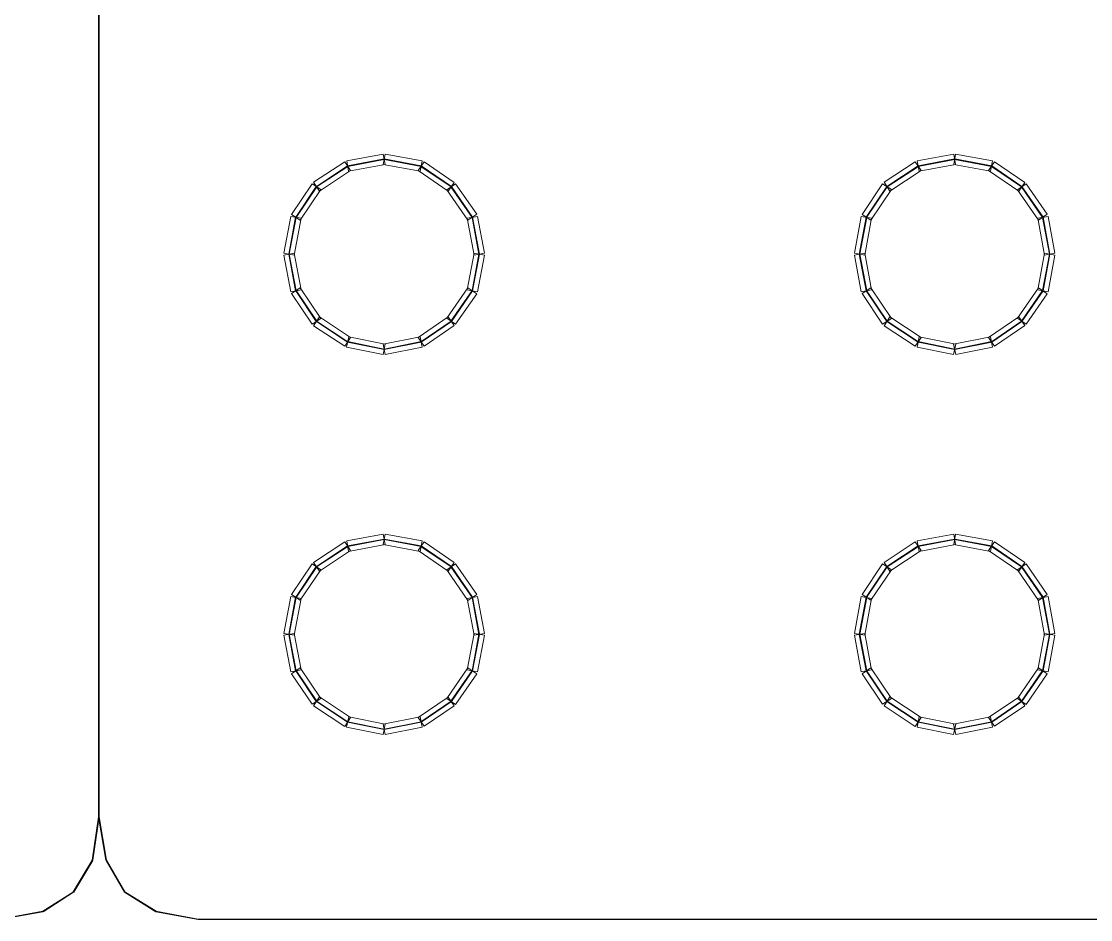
# Model space of a CAD drawing. Header units: millimetres. Extents: x -200 to 200, y -162 to 219.
# Drawn here: x -146.7 to -93.2, y -161.9 to -116.9 of the extents above; entities that cross this region are included whole.
import ezdxf

# ---------------------------------------------------------------- set-up
doc = ezdxf.new("R2010")
doc.units = ezdxf.units.MM
doc.header["$MEASUREMENT"] = 0

msp = doc.modelspace()

# ---------------------------------------------------------------- linework, layer by layer
at = {"color": 1, "lineweight": 5}
for points in [[(-142.8609, -71.7942), (-142.8609, -71.7942), (-142.8345, -71.7942), (-142.8345, -71.7942), (-142.8345, -71.7942), (-142.8345, -71.7942), (-142.8345, -156.7622), (-142.8345, -156.7622), (-142.8345, -156.7622), (-142.8345, -156.7622), (-142.8609, -156.7622), (-142.8609, -156.7622), (-142.8609, -156.7622), (-142.8609, -156.7622), (-142.8609, -71.7942), (-142.8609, -71.7942)], [(-142.8608, -156.7603), (-142.8608, -156.7603), (-142.8346, -156.7641), (-142.8346, -156.7641), (-142.8346, -156.7641), (-142.8346, -156.7641), (-143.152, -158.9333), (-143.152, -158.9333), (-143.152, -158.9333), (-143.152, -158.9333), (-143.1782, -158.9295), (-143.1782, -158.9295), (-143.1782, -158.9295), (-143.1782, -158.9295), (-142.8608, -156.7603), (-142.8608, -156.7603)], [(-142.4643, -158.9292), (-142.4643, -158.9292), (-142.4904, -158.9336), (-142.4904, -158.9336), (-142.4904, -158.9336), (-142.4904, -158.9336), (-142.8607, -156.7644), (-142.8607, -156.7644), (-142.8607, -156.7644), (-142.8607, -156.7644), (-142.8347, -156.76), (-142.8347, -156.76), (-142.8347, -156.76), (-142.8347, -156.76), (-142.4643, -158.9292), (-142.4643, -158.9292)], [(-143.1765, -158.9246), (-143.1765, -158.9246), (-143.1538, -158.9382), (-143.1538, -158.9382), (-143.1538, -158.9382), (-143.1538, -158.9382), (-144.1061, -160.5254), (-144.1061, -160.5254), (-144.1061, -160.5254), (-144.1061, -160.5254), (-144.1288, -160.5118), (-144.1288, -160.5118), (-144.1288, -160.5118), (-144.1288, -160.5118), (-143.1765, -158.9246), (-143.1765, -158.9246)], [(-141.5401, -160.5119), (-141.5401, -160.5119), (-141.5629, -160.5253), (-141.5629, -160.5253), (-141.5629, -160.5253), (-141.5629, -160.5253), (-142.4888, -158.9381), (-142.4888, -158.9381), (-142.4888, -158.9381), (-142.4888, -158.9381), (-142.4659, -158.9247), (-142.4659, -158.9247), (-142.4659, -158.9247), (-142.4659, -158.9247), (-141.5401, -160.5119), (-141.5401, -160.5119)], [(-144.1246, -160.5074), (-144.1246, -160.5074), (-144.1103, -160.5297), (-144.1103, -160.5297), (-144.1103, -160.5297), (-144.1103, -160.5297), (-145.6446, -161.5085), (-145.6446, -161.5085), (-145.6446, -161.5085), (-145.6446, -161.5085), (-145.6589, -161.4862), (-145.6589, -161.4862), (-145.6589, -161.4862), (-145.6589, -161.4862), (-144.1246, -160.5074), (-144.1246, -160.5074)], [(-139.9837, -161.4862), (-139.9837, -161.4862), (-139.9978, -161.5086), (-139.9978, -161.5086), (-139.9978, -161.5086), (-139.9978, -161.5086), (-141.5585, -160.5298), (-141.5585, -160.5298), (-141.5585, -160.5298), (-141.5585, -160.5298), (-141.5445, -160.5074), (-141.5445, -160.5074), (-141.5445, -160.5074), (-141.5445, -160.5074), (-139.9837, -161.4862), (-139.9837, -161.4862)], [(-145.6541, -161.4843), (-145.6541, -161.4843), (-145.6494, -161.5104), (-145.6494, -161.5104), (-145.6494, -161.5104), (-145.6494, -161.5104), (-147.8185, -161.9072), (-147.8185, -161.9072), (-147.8185, -161.9072), (-147.8185, -161.9072), (-147.8233, -161.8811), (-147.8233, -161.8811), (-147.8233, -161.8811), (-147.8233, -161.8811), (-145.6541, -161.4843), (-145.6541, -161.4843)], [(-137.872, -161.8812), (-137.872, -161.8812), (-137.8769, -161.9072), (-137.8769, -161.9072), (-137.8769, -161.9072), (-137.8769, -161.9072), (-139.9932, -161.5104), (-139.9932, -161.5104), (-139.9932, -161.5104), (-139.9932, -161.5104), (-139.9883, -161.4844), (-139.9883, -161.4844), (-139.9883, -161.4844), (-139.9883, -161.4844), (-137.872, -161.8812), (-137.872, -161.8812)], [(-100.1786, -161.8809), (-100.1786, -161.8809), (-100.1786, -161.9074), (-100.1786, -161.9074), (-100.1786, -161.9074), (-100.1786, -161.9074), (-137.8745, -161.9074), (-137.8745, -161.9074), (-137.8745, -161.9074), (-137.8745, -161.9074), (-137.8745, -161.8809), (-137.8745, -161.8809), (-137.8745, -161.8809), (-137.8745, -161.8809), (-100.1786, -161.8809), (-100.1786, -161.8809)], [(-90.6818, -161.8809), (-90.6818, -161.8809), (-90.6818, -161.9074), (-90.6818, -161.9074), (-90.6818, -161.9074), (-90.6818, -161.9074), (-100.1786, -161.9074), (-100.1786, -161.9074), (-100.1786, -161.9074), (-100.1786, -161.9074), (-100.1786, -161.8809), (-100.1786, -161.8809), (-100.1786, -161.8809), (-100.1786, -161.8809), (-90.6818, -161.8809), (-90.6818, -161.8809)]]:
    msp.add_open_spline(points, degree=3, knots=[0, 0, 0, 0, 0.25, 0.25, 0.25, 0.25, 0.5, 0.5, 0.5, 0.5, 0.75, 0.75, 0.75, 0.75, 1, 1, 1, 1], dxfattribs=at)
at = {"color": 4, "lineweight": 5}
for points in [[(-128.6119, -123.5415), (-128.6119, -123.5415), (-128.5139, -124.0614), (-128.5139, -124.0614), (-128.5139, -124.0614), (-128.5139, -124.0614), (-130.3392, -124.4053), (-130.3392, -124.4053), (-130.3392, -124.4053), (-130.3392, -124.4053), (-130.4372, -123.8853), (-130.4372, -123.8853), (-130.4372, -123.8853), (-130.4372, -123.8853), (-128.6119, -123.5415), (-128.6119, -123.5415)], [(-126.6629, -123.8852), (-126.6629, -123.8852), (-126.7595, -124.4054), (-126.7595, -124.4054), (-126.7595, -124.4054), (-126.7595, -124.4054), (-128.6112, -124.0615), (-128.6112, -124.0615), (-128.6112, -124.0615), (-128.6112, -124.0615), (-128.5146, -123.5413), (-128.5146, -123.5413), (-128.5146, -123.5413), (-128.5146, -123.5413), (-126.6629, -123.8852), (-126.6629, -123.8852)], [(-100.0424, -123.5415), (-100.0424, -123.5415), (-99.9444, -124.0614), (-99.9444, -124.0614), (-99.9444, -124.0614), (-99.9444, -124.0614), (-101.7697, -124.4053), (-101.7697, -124.4053), (-101.7697, -124.4053), (-101.7697, -124.4053), (-101.8676, -123.8853), (-101.8676, -123.8853), (-101.8676, -123.8853), (-101.8676, -123.8853), (-100.0424, -123.5415), (-100.0424, -123.5415)], [(-98.0934, -123.8852), (-98.0934, -123.8852), (-98.19, -124.4054), (-98.19, -124.4054), (-98.19, -124.4054), (-98.19, -124.4054), (-100.0417, -124.0615), (-100.0417, -124.0615), (-100.0417, -124.0615), (-100.0417, -124.0615), (-99.9451, -123.5413), (-99.9451, -123.5413), (-99.9451, -123.5413), (-99.9451, -123.5413), (-98.0934, -123.8852), (-98.0934, -123.8852)], [(-130.5341, -123.9246), (-130.5341, -123.9246), (-130.2423, -124.366), (-130.2423, -124.366), (-130.2423, -124.366), (-130.2423, -124.366), (-131.8031, -125.3977), (-131.8031, -125.3977), (-131.8031, -125.3977), (-131.8031, -125.3977), (-132.0948, -124.9563), (-132.0948, -124.9563), (-132.0948, -124.9563), (-132.0948, -124.9563), (-130.5341, -123.9246), (-130.5341, -123.9246)], [(-130.3955, -124.1343), (-130.3955, -124.1343), (-130.3809, -124.1563), (-130.3809, -124.1563), (-130.3809, -124.1563), (-130.3809, -124.1563), (-131.9417, -125.188), (-131.9417, -125.188), (-131.9417, -125.188), (-131.9417, -125.188), (-131.9562, -125.166), (-131.9562, -125.166), (-131.9562, -125.166), (-131.9562, -125.166), (-130.3955, -124.1343), (-130.3955, -124.1343)], [(-128.5654, -123.7884), (-128.5654, -123.7884), (-128.5605, -123.8144), (-128.5605, -123.8144), (-128.5605, -123.8144), (-128.5605, -123.8144), (-130.3858, -124.1583), (-130.3858, -124.1583), (-130.3858, -124.1583), (-130.3858, -124.1583), (-130.3906, -124.1323), (-130.3906, -124.1323), (-130.3906, -124.1323), (-130.3906, -124.1323), (-128.5654, -123.7884), (-128.5654, -123.7884)], [(-126.7088, -124.1323), (-126.7088, -124.1323), (-126.7136, -124.1583), (-126.7136, -124.1583), (-126.7136, -124.1583), (-126.7136, -124.1583), (-128.5653, -123.8144), (-128.5653, -123.8144), (-128.5653, -123.8144), (-128.5653, -123.8144), (-128.5605, -123.7884), (-128.5605, -123.7884), (-128.5605, -123.7884), (-128.5605, -123.7884), (-126.7088, -124.1323), (-126.7088, -124.1323)], [(-125.054, -124.9587), (-125.054, -124.9587), (-125.3527, -125.3953), (-125.3527, -125.3953), (-125.3527, -125.3953), (-125.3527, -125.3953), (-126.8606, -124.3636), (-126.8606, -124.3636), (-126.8606, -124.3636), (-126.8606, -124.3636), (-126.5618, -123.927), (-126.5618, -123.927), (-126.5618, -123.927), (-126.5618, -123.927), (-125.054, -124.9587), (-125.054, -124.9587)], [(-125.1959, -125.1661), (-125.1959, -125.1661), (-125.2108, -125.1879), (-125.2108, -125.1879), (-125.2108, -125.1879), (-125.2108, -125.1879), (-126.7187, -124.1562), (-126.7187, -124.1562), (-126.7187, -124.1562), (-126.7187, -124.1562), (-126.7037, -124.1344), (-126.7037, -124.1344), (-126.7037, -124.1344), (-126.7037, -124.1344), (-125.1959, -125.1661), (-125.1959, -125.1661)], [(-101.9645, -123.9246), (-101.9645, -123.9246), (-101.6728, -124.366), (-101.6728, -124.366), (-101.6728, -124.366), (-101.6728, -124.366), (-103.2335, -125.3977), (-103.2335, -125.3977), (-103.2335, -125.3977), (-103.2335, -125.3977), (-103.5253, -124.9563), (-103.5253, -124.9563), (-103.5253, -124.9563), (-103.5253, -124.9563), (-101.9645, -123.9246), (-101.9645, -123.9246)], [(-101.826, -124.1343), (-101.826, -124.1343), (-101.8114, -124.1563), (-101.8114, -124.1563), (-101.8114, -124.1563), (-101.8114, -124.1563), (-103.3721, -125.188), (-103.3721, -125.188), (-103.3721, -125.188), (-103.3721, -125.188), (-103.3867, -125.166), (-103.3867, -125.166), (-103.3867, -125.166), (-103.3867, -125.166), (-101.826, -124.1343), (-101.826, -124.1343)], [(-99.9958, -123.7884), (-99.9958, -123.7884), (-99.9909, -123.8144), (-99.9909, -123.8144), (-99.9909, -123.8144), (-99.9909, -123.8144), (-101.8162, -124.1583), (-101.8162, -124.1583), (-101.8162, -124.1583), (-101.8162, -124.1583), (-101.8211, -124.1323), (-101.8211, -124.1323), (-101.8211, -124.1323), (-101.8211, -124.1323), (-99.9958, -123.7884), (-99.9958, -123.7884)], [(-98.1392, -124.1323), (-98.1392, -124.1323), (-98.1441, -124.1583), (-98.1441, -124.1583), (-98.1441, -124.1583), (-98.1441, -124.1583), (-99.9958, -123.8144), (-99.9958, -123.8144), (-99.9958, -123.8144), (-99.9958, -123.8144), (-99.991, -123.7884), (-99.991, -123.7884), (-99.991, -123.7884), (-99.991, -123.7884), (-98.1392, -124.1323), (-98.1392, -124.1323)], [(-96.4844, -124.9587), (-96.4844, -124.9587), (-96.7832, -125.3953), (-96.7832, -125.3953), (-96.7832, -125.3953), (-96.7832, -125.3953), (-98.291, -124.3636), (-98.291, -124.3636), (-98.291, -124.3636), (-98.291, -124.3636), (-97.9923, -123.927), (-97.9923, -123.927), (-97.9923, -123.927), (-97.9923, -123.927), (-96.4844, -124.9587), (-96.4844, -124.9587)], [(-96.6264, -125.1661), (-96.6264, -125.1661), (-96.6413, -125.1879), (-96.6413, -125.1879), (-96.6413, -125.1879), (-96.6413, -125.1879), (-98.1491, -124.1562), (-98.1491, -124.1562), (-98.1491, -124.1562), (-98.1491, -124.1562), (-98.1342, -124.1344), (-98.1342, -124.1344), (-98.1342, -124.1344), (-98.1342, -124.1344), (-96.6264, -125.1661), (-96.6264, -125.1661)], [(-132.1685, -125.0294), (-132.1685, -125.0294), (-131.7294, -125.3246), (-131.7294, -125.3246), (-131.7294, -125.3246), (-131.7294, -125.3246), (-132.7611, -126.8589), (-132.7611, -126.8589), (-132.7611, -126.8589), (-132.7611, -126.8589), (-133.2001, -126.5637), (-133.2001, -126.5637), (-133.2001, -126.5637), (-133.2001, -126.5637), (-132.1685, -125.0294), (-132.1685, -125.0294)], [(-131.9599, -125.1696), (-131.9599, -125.1696), (-131.938, -125.1844), (-131.938, -125.1844), (-131.938, -125.1844), (-131.938, -125.1844), (-132.9696, -126.7187), (-132.9696, -126.7187), (-132.9696, -126.7187), (-132.9696, -126.7187), (-132.9916, -126.7039), (-132.9916, -126.7039), (-132.9916, -126.7039), (-132.9916, -126.7039), (-131.9599, -125.1696), (-131.9599, -125.1696)], [(-123.9275, -126.5611), (-123.9275, -126.5611), (-124.363, -126.8615), (-124.363, -126.8615), (-124.363, -126.8615), (-124.363, -126.8615), (-125.4211, -125.3272), (-125.4211, -125.3272), (-125.4211, -125.3272), (-125.4211, -125.3272), (-124.9856, -125.0268), (-124.9856, -125.0268), (-124.9856, -125.0268), (-124.9856, -125.0268), (-123.9275, -126.5611), (-123.9275, -126.5611)], [(-124.1343, -126.7038), (-124.1343, -126.7038), (-124.1561, -126.7188), (-124.1561, -126.7188), (-124.1561, -126.7188), (-124.1561, -126.7188), (-125.2142, -125.1845), (-125.2142, -125.1845), (-125.2142, -125.1845), (-125.2142, -125.1845), (-125.1925, -125.1695), (-125.1925, -125.1695), (-125.1925, -125.1695), (-125.1925, -125.1695), (-124.1343, -126.7038), (-124.1343, -126.7038)], [(-103.5989, -125.0294), (-103.5989, -125.0294), (-103.1599, -125.3246), (-103.1599, -125.3246), (-103.1599, -125.3246), (-103.1599, -125.3246), (-104.1916, -126.8589), (-104.1916, -126.8589), (-104.1916, -126.8589), (-104.1916, -126.8589), (-104.6306, -126.5637), (-104.6306, -126.5637), (-104.6306, -126.5637), (-104.6306, -126.5637), (-103.5989, -125.0294), (-103.5989, -125.0294)], [(-103.3904, -125.1696), (-103.3904, -125.1696), (-103.3684, -125.1844), (-103.3684, -125.1844), (-103.3684, -125.1844), (-103.3684, -125.1844), (-104.4001, -126.7187), (-104.4001, -126.7187), (-104.4001, -126.7187), (-104.4001, -126.7187), (-104.4221, -126.7039), (-104.4221, -126.7039), (-104.4221, -126.7039), (-104.4221, -126.7039), (-103.3904, -125.1696), (-103.3904, -125.1696)], [(-95.3579, -126.5611), (-95.3579, -126.5611), (-95.7935, -126.8615), (-95.7935, -126.8615), (-95.7935, -126.8615), (-95.7935, -126.8615), (-96.8516, -125.3272), (-96.8516, -125.3272), (-96.8516, -125.3272), (-96.8516, -125.3272), (-96.4161, -125.0268), (-96.4161, -125.0268), (-96.4161, -125.0268), (-96.4161, -125.0268), (-95.3579, -126.5611), (-95.3579, -126.5611)], [(-95.5648, -126.7038), (-95.5648, -126.7038), (-95.5866, -126.7188), (-95.5866, -126.7188), (-95.5866, -126.7188), (-95.5866, -126.7188), (-96.6447, -125.1845), (-96.6447, -125.1845), (-96.6447, -125.1845), (-96.6447, -125.1845), (-96.6229, -125.1695), (-96.6229, -125.1695), (-96.6229, -125.1695), (-96.6229, -125.1695), (-95.5648, -126.7038), (-95.5648, -126.7038)], [(-133.2407, -126.663), (-133.2407, -126.663), (-132.7205, -126.7596), (-132.7205, -126.7596), (-132.7205, -126.7596), (-132.7205, -126.7596), (-133.0644, -128.6113), (-133.0644, -128.6113), (-133.0644, -128.6113), (-133.0644, -128.6113), (-133.5846, -128.5147), (-133.5846, -128.5147), (-133.5846, -128.5147), (-133.5846, -128.5147), (-133.2407, -126.663), (-133.2407, -126.663)], [(-132.9936, -126.7089), (-132.9936, -126.7089), (-132.9676, -126.7137), (-132.9676, -126.7137), (-132.9676, -126.7137), (-132.9676, -126.7137), (-133.3115, -128.5654), (-133.3115, -128.5654), (-133.3115, -128.5654), (-133.3115, -128.5654), (-133.3375, -128.5606), (-133.3375, -128.5606), (-133.3375, -128.5606), (-133.3375, -128.5606), (-132.9936, -126.7089), (-132.9936, -126.7089)], [(-123.5413, -128.5147), (-123.5413, -128.5147), (-124.0614, -128.6113), (-124.0614, -128.6113), (-124.0614, -128.6113), (-124.0614, -128.6113), (-124.4053, -126.7596), (-124.4053, -126.7596), (-124.4053, -126.7596), (-124.4053, -126.7596), (-123.8851, -126.663), (-123.8851, -126.663), (-123.8851, -126.663), (-123.8851, -126.663), (-123.5413, -128.5147), (-123.5413, -128.5147)], [(-123.7883, -128.5606), (-123.7883, -128.5606), (-123.8143, -128.5654), (-123.8143, -128.5654), (-123.8143, -128.5654), (-123.8143, -128.5654), (-124.1582, -126.7137), (-124.1582, -126.7137), (-124.1582, -126.7137), (-124.1582, -126.7137), (-124.1322, -126.7089), (-124.1322, -126.7089), (-124.1322, -126.7089), (-124.1322, -126.7089), (-123.7883, -128.5606), (-123.7883, -128.5606)], [(-104.6712, -126.663), (-104.6712, -126.663), (-104.151, -126.7596), (-104.151, -126.7596), (-104.151, -126.7596), (-104.151, -126.7596), (-104.4949, -128.6113), (-104.4949, -128.6113), (-104.4949, -128.6113), (-104.4949, -128.6113), (-105.0151, -128.5147), (-105.0151, -128.5147), (-105.0151, -128.5147), (-105.0151, -128.5147), (-104.6712, -126.663), (-104.6712, -126.663)], [(-104.4241, -126.7089), (-104.4241, -126.7089), (-104.3981, -126.7137), (-104.3981, -126.7137), (-104.3981, -126.7137), (-104.3981, -126.7137), (-104.742, -128.5654), (-104.742, -128.5654), (-104.742, -128.5654), (-104.742, -128.5654), (-104.768, -128.5606), (-104.768, -128.5606), (-104.768, -128.5606), (-104.768, -128.5606), (-104.4241, -126.7089), (-104.4241, -126.7089)], [(-94.9717, -128.5147), (-94.9717, -128.5147), (-95.4919, -128.6113), (-95.4919, -128.6113), (-95.4919, -128.6113), (-95.4919, -128.6113), (-95.8358, -126.7596), (-95.8358, -126.7596), (-95.8358, -126.7596), (-95.8358, -126.7596), (-95.3156, -126.663), (-95.3156, -126.663), (-95.3156, -126.663), (-95.3156, -126.663), (-94.9717, -128.5147), (-94.9717, -128.5147)], [(-95.2188, -128.5606), (-95.2188, -128.5606), (-95.2448, -128.5654), (-95.2448, -128.5654), (-95.2448, -128.5654), (-95.2448, -128.5654), (-95.5887, -126.7137), (-95.5887, -126.7137), (-95.5887, -126.7137), (-95.5887, -126.7137), (-95.5627, -126.7089), (-95.5627, -126.7089), (-95.5627, -126.7089), (-95.5627, -126.7089), (-95.2188, -128.5606), (-95.2188, -128.5606)], [(-133.5845, -128.612), (-133.5845, -128.612), (-133.0646, -128.514), (-133.0646, -128.514), (-133.0646, -128.514), (-133.0646, -128.514), (-132.7207, -130.3393), (-132.7207, -130.3393), (-132.7207, -130.3393), (-132.7207, -130.3393), (-133.2406, -130.4373), (-133.2406, -130.4373), (-133.2406, -130.4373), (-133.2406, -130.4373), (-133.5845, -128.612), (-133.5845, -128.612)], [(-133.3375, -128.5655), (-133.3375, -128.5655), (-133.3115, -128.5606), (-133.3115, -128.5606), (-133.3115, -128.5606), (-133.3115, -128.5606), (-132.9676, -130.3858), (-132.9676, -130.3858), (-132.9676, -130.3858), (-132.9676, -130.3858), (-132.9936, -130.3907), (-132.9936, -130.3907), (-132.9936, -130.3907), (-132.9936, -130.3907), (-133.3375, -128.5655), (-133.3375, -128.5655)], [(-123.8853, -130.4373), (-123.8853, -130.4373), (-124.4052, -130.3393), (-124.4052, -130.3393), (-124.4052, -130.3393), (-124.4052, -130.3393), (-124.0613, -128.514), (-124.0613, -128.514), (-124.0613, -128.514), (-124.0613, -128.514), (-123.5414, -128.612), (-123.5414, -128.612), (-123.5414, -128.612), (-123.5414, -128.612), (-123.8853, -130.4373), (-123.8853, -130.4373)], [(-124.1322, -130.3907), (-124.1322, -130.3907), (-124.1582, -130.3858), (-124.1582, -130.3858), (-124.1582, -130.3858), (-124.1582, -130.3858), (-123.8143, -128.5606), (-123.8143, -128.5606), (-123.8143, -128.5606), (-123.8143, -128.5606), (-123.7883, -128.5655), (-123.7883, -128.5655), (-123.7883, -128.5655), (-123.7883, -128.5655), (-124.1322, -130.3907), (-124.1322, -130.3907)], [(-105.0149, -128.612), (-105.0149, -128.612), (-104.495, -128.514), (-104.495, -128.514), (-104.495, -128.514), (-104.495, -128.514), (-104.1511, -130.3393), (-104.1511, -130.3393), (-104.1511, -130.3393), (-104.1511, -130.3393), (-104.671, -130.4373), (-104.671, -130.4373), (-104.671, -130.4373), (-104.671, -130.4373), (-105.0149, -128.612), (-105.0149, -128.612)], [(-104.768, -128.5655), (-104.768, -128.5655), (-104.742, -128.5606), (-104.742, -128.5606), (-104.742, -128.5606), (-104.742, -128.5606), (-104.3981, -130.3858), (-104.3981, -130.3858), (-104.3981, -130.3858), (-104.3981, -130.3858), (-104.4241, -130.3907), (-104.4241, -130.3907), (-104.4241, -130.3907), (-104.4241, -130.3907), (-104.768, -128.5655), (-104.768, -128.5655)], [(-95.3157, -130.4373), (-95.3157, -130.4373), (-95.8356, -130.3393), (-95.8356, -130.3393), (-95.8356, -130.3393), (-95.8356, -130.3393), (-95.4918, -128.514), (-95.4918, -128.514), (-95.4918, -128.514), (-95.4918, -128.514), (-94.9718, -128.612), (-94.9718, -128.612), (-94.9718, -128.612), (-94.9718, -128.612), (-95.3157, -130.4373), (-95.3157, -130.4373)], [(-95.5627, -130.3907), (-95.5627, -130.3907), (-95.5887, -130.3858), (-95.5887, -130.3858), (-95.5887, -130.3858), (-95.5887, -130.3858), (-95.2448, -128.5606), (-95.2448, -128.5606), (-95.2448, -128.5606), (-95.2448, -128.5606), (-95.2188, -128.5655), (-95.2188, -128.5655), (-95.2188, -128.5655), (-95.2188, -128.5655), (-95.5627, -130.3907), (-95.5627, -130.3907)], [(-133.2001, -130.5359), (-133.2001, -130.5359), (-132.7611, -130.2407), (-132.7611, -130.2407), (-132.7611, -130.2407), (-132.7611, -130.2407), (-131.7294, -131.775), (-131.7294, -131.775), (-131.7294, -131.775), (-131.7294, -131.775), (-132.1685, -132.0702), (-132.1685, -132.0702), (-132.1685, -132.0702), (-132.1685, -132.0702), (-133.2001, -130.5359), (-133.2001, -130.5359)], [(-132.9916, -130.3957), (-132.9916, -130.3957), (-132.9696, -130.3809), (-132.9696, -130.3809), (-132.9696, -130.3809), (-132.9696, -130.3809), (-131.938, -131.9152), (-131.938, -131.9152), (-131.938, -131.9152), (-131.938, -131.9152), (-131.9599, -131.93), (-131.9599, -131.93), (-131.9599, -131.93), (-131.9599, -131.93), (-132.9916, -130.3957), (-132.9916, -130.3957)], [(-124.9856, -132.0728), (-124.9856, -132.0728), (-125.4211, -131.7724), (-125.4211, -131.7724), (-125.4211, -131.7724), (-125.4211, -131.7724), (-124.363, -130.2381), (-124.363, -130.2381), (-124.363, -130.2381), (-124.363, -130.2381), (-123.9275, -130.5385), (-123.9275, -130.5385), (-123.9275, -130.5385), (-123.9275, -130.5385), (-124.9856, -132.0728), (-124.9856, -132.0728)], [(-125.1925, -131.9301), (-125.1925, -131.9301), (-125.2142, -131.9151), (-125.2142, -131.9151), (-125.2142, -131.9151), (-125.2142, -131.9151), (-124.1561, -130.3808), (-124.1561, -130.3808), (-124.1561, -130.3808), (-124.1561, -130.3808), (-124.1343, -130.3958), (-124.1343, -130.3958), (-124.1343, -130.3958), (-124.1343, -130.3958), (-125.1925, -131.9301), (-125.1925, -131.9301)], [(-104.6306, -130.5359), (-104.6306, -130.5359), (-104.1916, -130.2407), (-104.1916, -130.2407), (-104.1916, -130.2407), (-104.1916, -130.2407), (-103.1599, -131.775), (-103.1599, -131.775), (-103.1599, -131.775), (-103.1599, -131.775), (-103.5989, -132.0702), (-103.5989, -132.0702), (-103.5989, -132.0702), (-103.5989, -132.0702), (-104.6306, -130.5359), (-104.6306, -130.5359)], [(-104.4221, -130.3957), (-104.4221, -130.3957), (-104.4001, -130.3809), (-104.4001, -130.3809), (-104.4001, -130.3809), (-104.4001, -130.3809), (-103.3684, -131.9152), (-103.3684, -131.9152), (-103.3684, -131.9152), (-103.3684, -131.9152), (-103.3904, -131.93), (-103.3904, -131.93), (-103.3904, -131.93), (-103.3904, -131.93), (-104.4221, -130.3957), (-104.4221, -130.3957)], [(-96.4161, -132.0728), (-96.4161, -132.0728), (-96.8516, -131.7724), (-96.8516, -131.7724), (-96.8516, -131.7724), (-96.8516, -131.7724), (-95.7935, -130.2381), (-95.7935, -130.2381), (-95.7935, -130.2381), (-95.7935, -130.2381), (-95.3579, -130.5385), (-95.3579, -130.5385), (-95.3579, -130.5385), (-95.3579, -130.5385), (-96.4161, -132.0728), (-96.4161, -132.0728)], [(-96.6229, -131.9301), (-96.6229, -131.9301), (-96.6447, -131.9151), (-96.6447, -131.9151), (-96.6447, -131.9151), (-96.6447, -131.9151), (-95.5866, -130.3808), (-95.5866, -130.3808), (-95.5866, -130.3808), (-95.5866, -130.3808), (-95.5648, -130.3958), (-95.5648, -130.3958), (-95.5648, -130.3958), (-95.5648, -130.3958), (-96.6229, -131.9301), (-96.6229, -131.9301)], [(-132.0948, -132.1433), (-132.0948, -132.1433), (-131.8031, -131.7019), (-131.8031, -131.7019), (-131.8031, -131.7019), (-131.8031, -131.7019), (-130.2423, -132.7336), (-130.2423, -132.7336), (-130.2423, -132.7336), (-130.2423, -132.7336), (-130.5341, -133.1749), (-130.5341, -133.1749), (-130.5341, -133.1749), (-130.5341, -133.1749), (-132.0948, -132.1433), (-132.0948, -132.1433)], [(-126.5618, -133.1726), (-126.5618, -133.1726), (-126.8606, -132.7359), (-126.8606, -132.7359), (-126.8606, -132.7359), (-126.8606, -132.7359), (-125.3527, -131.7043), (-125.3527, -131.7043), (-125.3527, -131.7043), (-125.3527, -131.7043), (-125.054, -132.1409), (-125.054, -132.1409), (-125.054, -132.1409), (-125.054, -132.1409), (-126.5618, -133.1726), (-126.5618, -133.1726)], [(-103.5253, -132.1433), (-103.5253, -132.1433), (-103.2335, -131.7019), (-103.2335, -131.7019), (-103.2335, -131.7019), (-103.2335, -131.7019), (-101.6728, -132.7336), (-101.6728, -132.7336), (-101.6728, -132.7336), (-101.6728, -132.7336), (-101.9645, -133.1749), (-101.9645, -133.1749), (-101.9645, -133.1749), (-101.9645, -133.1749), (-103.5253, -132.1433), (-103.5253, -132.1433)], [(-97.9923, -133.1726), (-97.9923, -133.1726), (-98.291, -132.7359), (-98.291, -132.7359), (-98.291, -132.7359), (-98.291, -132.7359), (-96.7832, -131.7043), (-96.7832, -131.7043), (-96.7832, -131.7043), (-96.7832, -131.7043), (-96.4844, -132.1409), (-96.4844, -132.1409), (-96.4844, -132.1409), (-96.4844, -132.1409), (-97.9923, -133.1726), (-97.9923, -133.1726)], [(-131.9562, -131.9336), (-131.9562, -131.9336), (-131.9417, -131.9115), (-131.9417, -131.9115), (-131.9417, -131.9115), (-131.9417, -131.9115), (-130.3809, -132.9432), (-130.3809, -132.9432), (-130.3809, -132.9432), (-130.3809, -132.9432), (-130.3955, -132.9653), (-130.3955, -132.9653), (-130.3955, -132.9653), (-130.3955, -132.9653), (-131.9562, -131.9336), (-131.9562, -131.9336)], [(-126.7037, -132.9652), (-126.7037, -132.9652), (-126.7187, -132.9433), (-126.7187, -132.9433), (-126.7187, -132.9433), (-126.7187, -132.9433), (-125.2108, -131.9117), (-125.2108, -131.9117), (-125.2108, -131.9117), (-125.2108, -131.9117), (-125.1959, -131.9335), (-125.1959, -131.9335), (-125.1959, -131.9335), (-125.1959, -131.9335), (-126.7037, -132.9652), (-126.7037, -132.9652)], [(-103.3867, -131.9336), (-103.3867, -131.9336), (-103.3721, -131.9115), (-103.3721, -131.9115), (-103.3721, -131.9115), (-103.3721, -131.9115), (-101.8114, -132.9432), (-101.8114, -132.9432), (-101.8114, -132.9432), (-101.8114, -132.9432), (-101.826, -132.9653), (-101.826, -132.9653), (-101.826, -132.9653), (-101.826, -132.9653), (-103.3867, -131.9336), (-103.3867, -131.9336)], [(-98.1342, -132.9652), (-98.1342, -132.9652), (-98.1491, -132.9433), (-98.1491, -132.9433), (-98.1491, -132.9433), (-98.1491, -132.9433), (-96.6413, -131.9117), (-96.6413, -131.9117), (-96.6413, -131.9117), (-96.6413, -131.9117), (-96.6264, -131.9335), (-96.6264, -131.9335), (-96.6264, -131.9335), (-96.6264, -131.9335), (-98.1342, -132.9652), (-98.1342, -132.9652)], [(-130.4408, -133.2135), (-130.4408, -133.2135), (-130.3356, -132.695), (-130.3356, -132.695), (-130.3356, -132.695), (-130.3356, -132.695), (-128.5103, -133.0653), (-128.5103, -133.0653), (-128.5103, -133.0653), (-128.5103, -133.0653), (-128.6155, -133.5839), (-128.6155, -133.5839), (-128.6155, -133.5839), (-128.6155, -133.5839), (-130.4408, -133.2135), (-130.4408, -133.2135)], [(-128.511, -133.584), (-128.511, -133.584), (-128.6148, -133.0652), (-128.6148, -133.0652), (-128.6148, -133.0652), (-128.6148, -133.0652), (-126.7631, -132.6949), (-126.7631, -132.6949), (-126.7631, -132.6949), (-126.7631, -132.6949), (-126.6593, -133.2137), (-126.6593, -133.2137), (-126.6593, -133.2137), (-126.6593, -133.2137), (-128.511, -133.584), (-128.511, -133.584)], [(-101.8713, -133.2135), (-101.8713, -133.2135), (-101.7661, -132.695), (-101.7661, -132.695), (-101.7661, -132.695), (-101.7661, -132.695), (-99.9408, -133.0653), (-99.9408, -133.0653), (-99.9408, -133.0653), (-99.9408, -133.0653), (-100.046, -133.5839), (-100.046, -133.5839), (-100.046, -133.5839), (-100.046, -133.5839), (-101.8713, -133.2135), (-101.8713, -133.2135)], [(-99.9415, -133.584), (-99.9415, -133.584), (-100.0453, -133.0652), (-100.0453, -133.0652), (-100.0453, -133.0652), (-100.0453, -133.0652), (-98.1935, -132.6949), (-98.1935, -132.6949), (-98.1935, -132.6949), (-98.1935, -132.6949), (-98.0898, -133.2137), (-98.0898, -133.2137), (-98.0898, -133.2137), (-98.0898, -133.2137), (-99.9415, -133.584), (-99.9415, -133.584)], [(-130.3908, -132.9672), (-130.3908, -132.9672), (-130.3856, -132.9413), (-130.3856, -132.9413), (-130.3856, -132.9413), (-130.3856, -132.9413), (-128.5603, -133.3116), (-128.5603, -133.3116), (-128.5603, -133.3116), (-128.5603, -133.3116), (-128.5656, -133.3376), (-128.5656, -133.3376), (-128.5656, -133.3376), (-128.5656, -133.3376), (-130.3908, -132.9672), (-130.3908, -132.9672)], [(-128.5603, -133.3376), (-128.5603, -133.3376), (-128.5655, -133.3116), (-128.5655, -133.3116), (-128.5655, -133.3116), (-128.5655, -133.3116), (-126.7138, -132.9413), (-126.7138, -132.9413), (-126.7138, -132.9413), (-126.7138, -132.9413), (-126.7086, -132.9672), (-126.7086, -132.9672), (-126.7086, -132.9672), (-126.7086, -132.9672), (-128.5603, -133.3376), (-128.5603, -133.3376)], [(-101.8213, -132.9672), (-101.8213, -132.9672), (-101.816, -132.9413), (-101.816, -132.9413), (-101.816, -132.9413), (-101.816, -132.9413), (-99.9908, -133.3116), (-99.9908, -133.3116), (-99.9908, -133.3116), (-99.9908, -133.3116), (-99.996, -133.3376), (-99.996, -133.3376), (-99.996, -133.3376), (-99.996, -133.3376), (-101.8213, -132.9672), (-101.8213, -132.9672)], [(-99.9908, -133.3376), (-99.9908, -133.3376), (-99.996, -133.3116), (-99.996, -133.3116), (-99.996, -133.3116), (-99.996, -133.3116), (-98.1443, -132.9413), (-98.1443, -132.9413), (-98.1443, -132.9413), (-98.1443, -132.9413), (-98.1391, -132.9672), (-98.1391, -132.9672), (-98.1391, -132.9672), (-98.1391, -132.9672), (-99.9908, -133.3376), (-99.9908, -133.3376)], [(-128.6119, -142.5878), (-128.6119, -142.5878), (-128.5139, -143.1077), (-128.5139, -143.1077), (-128.5139, -143.1077), (-128.5139, -143.1077), (-130.3392, -143.4516), (-130.3392, -143.4516), (-130.3392, -143.4516), (-130.3392, -143.4516), (-130.4372, -142.9317), (-130.4372, -142.9317), (-130.4372, -142.9317), (-130.4372, -142.9317), (-128.6119, -142.5878), (-128.6119, -142.5878)], [(-128.5654, -142.8348), (-128.5654, -142.8348), (-128.5605, -142.8608), (-128.5605, -142.8608), (-128.5605, -142.8608), (-128.5605, -142.8608), (-130.3858, -143.2047), (-130.3858, -143.2047), (-130.3858, -143.2047), (-130.3858, -143.2047), (-130.3906, -143.1787), (-130.3906, -143.1787), (-130.3906, -143.1787), (-130.3906, -143.1787), (-128.5654, -142.8348), (-128.5654, -142.8348)], [(-126.6629, -142.9316), (-126.6629, -142.9316), (-126.7595, -143.4518), (-126.7595, -143.4518), (-126.7595, -143.4518), (-126.7595, -143.4518), (-128.6112, -143.1079), (-128.6112, -143.1079), (-128.6112, -143.1079), (-128.6112, -143.1079), (-128.5146, -142.5877), (-128.5146, -142.5877), (-128.5146, -142.5877), (-128.5146, -142.5877), (-126.6629, -142.9316), (-126.6629, -142.9316)], [(-126.7088, -143.1787), (-126.7088, -143.1787), (-126.7136, -143.2047), (-126.7136, -143.2047), (-126.7136, -143.2047), (-126.7136, -143.2047), (-128.5653, -142.8608), (-128.5653, -142.8608), (-128.5653, -142.8608), (-128.5653, -142.8608), (-128.5605, -142.8348), (-128.5605, -142.8348), (-128.5605, -142.8348), (-128.5605, -142.8348), (-126.7088, -143.1787), (-126.7088, -143.1787)], [(-100.0424, -142.5878), (-100.0424, -142.5878), (-99.9444, -143.1077), (-99.9444, -143.1077), (-99.9444, -143.1077), (-99.9444, -143.1077), (-101.7697, -143.4516), (-101.7697, -143.4516), (-101.7697, -143.4516), (-101.7697, -143.4516), (-101.8676, -142.9317), (-101.8676, -142.9317), (-101.8676, -142.9317), (-101.8676, -142.9317), (-100.0424, -142.5878), (-100.0424, -142.5878)], [(-99.9958, -142.8348), (-99.9958, -142.8348), (-99.9909, -142.8608), (-99.9909, -142.8608), (-99.9909, -142.8608), (-99.9909, -142.8608), (-101.8162, -143.2047), (-101.8162, -143.2047), (-101.8162, -143.2047), (-101.8162, -143.2047), (-101.8211, -143.1787), (-101.8211, -143.1787), (-101.8211, -143.1787), (-101.8211, -143.1787), (-99.9958, -142.8348), (-99.9958, -142.8348)], [(-98.0934, -142.9316), (-98.0934, -142.9316), (-98.19, -143.4518), (-98.19, -143.4518), (-98.19, -143.4518), (-98.19, -143.4518), (-100.0417, -143.1079), (-100.0417, -143.1079), (-100.0417, -143.1079), (-100.0417, -143.1079), (-99.9451, -142.5877), (-99.9451, -142.5877), (-99.9451, -142.5877), (-99.9451, -142.5877), (-98.0934, -142.9316), (-98.0934, -142.9316)], [(-98.1392, -143.1787), (-98.1392, -143.1787), (-98.1441, -143.2047), (-98.1441, -143.2047), (-98.1441, -143.2047), (-98.1441, -143.2047), (-99.9958, -142.8608), (-99.9958, -142.8608), (-99.9958, -142.8608), (-99.9958, -142.8608), (-99.991, -142.8348), (-99.991, -142.8348), (-99.991, -142.8348), (-99.991, -142.8348), (-98.1392, -143.1787), (-98.1392, -143.1787)], [(-130.5341, -142.971), (-130.5341, -142.971), (-130.2423, -143.4124), (-130.2423, -143.4124), (-130.2423, -143.4124), (-130.2423, -143.4124), (-131.8031, -144.444), (-131.8031, -144.444), (-131.8031, -144.444), (-131.8031, -144.444), (-132.0948, -144.0027), (-132.0948, -144.0027), (-132.0948, -144.0027), (-132.0948, -144.0027), (-130.5341, -142.971), (-130.5341, -142.971)], [(-130.3955, -143.1806), (-130.3955, -143.1806), (-130.3809, -143.2027), (-130.3809, -143.2027), (-130.3809, -143.2027), (-130.3809, -143.2027), (-131.9417, -144.2344), (-131.9417, -144.2344), (-131.9417, -144.2344), (-131.9417, -144.2344), (-131.9562, -144.2123), (-131.9562, -144.2123), (-131.9562, -144.2123), (-131.9562, -144.2123), (-130.3955, -143.1806), (-130.3955, -143.1806)], [(-125.054, -144.005), (-125.054, -144.005), (-125.3527, -144.4417), (-125.3527, -144.4417), (-125.3527, -144.4417), (-125.3527, -144.4417), (-126.8606, -143.41), (-126.8606, -143.41), (-126.8606, -143.41), (-126.8606, -143.41), (-126.5618, -142.9734), (-126.5618, -142.9734), (-126.5618, -142.9734), (-126.5618, -142.9734), (-125.054, -144.005), (-125.054, -144.005)], [(-125.1959, -144.2124), (-125.1959, -144.2124), (-125.2108, -144.2343), (-125.2108, -144.2343), (-125.2108, -144.2343), (-125.2108, -144.2343), (-126.7187, -143.2026), (-126.7187, -143.2026), (-126.7187, -143.2026), (-126.7187, -143.2026), (-126.7037, -143.1808), (-126.7037, -143.1808), (-126.7037, -143.1808), (-126.7037, -143.1808), (-125.1959, -144.2124), (-125.1959, -144.2124)], [(-101.9645, -142.971), (-101.9645, -142.971), (-101.6728, -143.4124), (-101.6728, -143.4124), (-101.6728, -143.4124), (-101.6728, -143.4124), (-103.2335, -144.444), (-103.2335, -144.444), (-103.2335, -144.444), (-103.2335, -144.444), (-103.5253, -144.0027), (-103.5253, -144.0027), (-103.5253, -144.0027), (-103.5253, -144.0027), (-101.9645, -142.971), (-101.9645, -142.971)], [(-101.826, -143.1806), (-101.826, -143.1806), (-101.8114, -143.2027), (-101.8114, -143.2027), (-101.8114, -143.2027), (-101.8114, -143.2027), (-103.3721, -144.2344), (-103.3721, -144.2344), (-103.3721, -144.2344), (-103.3721, -144.2344), (-103.3867, -144.2123), (-103.3867, -144.2123), (-103.3867, -144.2123), (-103.3867, -144.2123), (-101.826, -143.1806), (-101.826, -143.1806)], [(-96.4844, -144.005), (-96.4844, -144.005), (-96.7832, -144.4417), (-96.7832, -144.4417), (-96.7832, -144.4417), (-96.7832, -144.4417), (-98.291, -143.41), (-98.291, -143.41), (-98.291, -143.41), (-98.291, -143.41), (-97.9923, -142.9734), (-97.9923, -142.9734), (-97.9923, -142.9734), (-97.9923, -142.9734), (-96.4844, -144.005), (-96.4844, -144.005)], [(-96.6264, -144.2124), (-96.6264, -144.2124), (-96.6413, -144.2343), (-96.6413, -144.2343), (-96.6413, -144.2343), (-96.6413, -144.2343), (-98.1491, -143.2026), (-98.1491, -143.2026), (-98.1491, -143.2026), (-98.1491, -143.2026), (-98.1342, -143.1808), (-98.1342, -143.1808), (-98.1342, -143.1808), (-98.1342, -143.1808), (-96.6264, -144.2124), (-96.6264, -144.2124)], [(-132.1685, -144.0757), (-132.1685, -144.0757), (-131.7294, -144.371), (-131.7294, -144.371), (-131.7294, -144.371), (-131.7294, -144.371), (-132.7611, -145.9053), (-132.7611, -145.9053), (-132.7611, -145.9053), (-132.7611, -145.9053), (-133.2001, -145.61), (-133.2001, -145.61), (-133.2001, -145.61), (-133.2001, -145.61), (-132.1685, -144.0757), (-132.1685, -144.0757)], [(-131.9599, -144.216), (-131.9599, -144.216), (-131.938, -144.2307), (-131.938, -144.2307), (-131.938, -144.2307), (-131.938, -144.2307), (-132.9696, -145.765), (-132.9696, -145.765), (-132.9696, -145.765), (-132.9696, -145.765), (-132.9916, -145.7503), (-132.9916, -145.7503), (-132.9916, -145.7503), (-132.9916, -145.7503), (-131.9599, -144.216), (-131.9599, -144.216)], [(-123.9275, -145.6075), (-123.9275, -145.6075), (-124.363, -145.9078), (-124.363, -145.9078), (-124.363, -145.9078), (-124.363, -145.9078), (-125.4211, -144.3735), (-125.4211, -144.3735), (-125.4211, -144.3735), (-125.4211, -144.3735), (-124.9856, -144.0732), (-124.9856, -144.0732), (-124.9856, -144.0732), (-124.9856, -144.0732), (-123.9275, -145.6075), (-123.9275, -145.6075)], [(-124.1343, -145.7501), (-124.1343, -145.7501), (-124.1561, -145.7652), (-124.1561, -145.7652), (-124.1561, -145.7652), (-124.1561, -145.7652), (-125.2142, -144.2309), (-125.2142, -144.2309), (-125.2142, -144.2309), (-125.2142, -144.2309), (-125.1925, -144.2158), (-125.1925, -144.2158), (-125.1925, -144.2158), (-125.1925, -144.2158), (-124.1343, -145.7501), (-124.1343, -145.7501)], [(-103.5989, -144.0757), (-103.5989, -144.0757), (-103.1599, -144.371), (-103.1599, -144.371), (-103.1599, -144.371), (-103.1599, -144.371), (-104.1916, -145.9053), (-104.1916, -145.9053), (-104.1916, -145.9053), (-104.1916, -145.9053), (-104.6306, -145.61), (-104.6306, -145.61), (-104.6306, -145.61), (-104.6306, -145.61), (-103.5989, -144.0757), (-103.5989, -144.0757)], [(-103.3904, -144.216), (-103.3904, -144.216), (-103.3684, -144.2307), (-103.3684, -144.2307), (-103.3684, -144.2307), (-103.3684, -144.2307), (-104.4001, -145.765), (-104.4001, -145.765), (-104.4001, -145.765), (-104.4001, -145.765), (-104.4221, -145.7503), (-104.4221, -145.7503), (-104.4221, -145.7503), (-104.4221, -145.7503), (-103.3904, -144.216), (-103.3904, -144.216)], [(-95.3579, -145.6075), (-95.3579, -145.6075), (-95.7935, -145.9078), (-95.7935, -145.9078), (-95.7935, -145.9078), (-95.7935, -145.9078), (-96.8516, -144.3735), (-96.8516, -144.3735), (-96.8516, -144.3735), (-96.8516, -144.3735), (-96.4161, -144.0732), (-96.4161, -144.0732), (-96.4161, -144.0732), (-96.4161, -144.0732), (-95.3579, -145.6075), (-95.3579, -145.6075)], [(-95.5648, -145.7501), (-95.5648, -145.7501), (-95.5866, -145.7652), (-95.5866, -145.7652), (-95.5866, -145.7652), (-95.5866, -145.7652), (-96.6447, -144.2309), (-96.6447, -144.2309), (-96.6447, -144.2309), (-96.6447, -144.2309), (-96.6229, -144.2158), (-96.6229, -144.2158), (-96.6229, -144.2158), (-96.6229, -144.2158), (-95.5648, -145.7501), (-95.5648, -145.7501)], [(-133.2407, -145.7093), (-133.2407, -145.7093), (-132.7205, -145.806), (-132.7205, -145.806), (-132.7205, -145.806), (-132.7205, -145.806), (-133.0644, -147.6577), (-133.0644, -147.6577), (-133.0644, -147.6577), (-133.0644, -147.6577), (-133.5846, -147.5611), (-133.5846, -147.5611), (-133.5846, -147.5611), (-133.5846, -147.5611), (-133.2407, -145.7093), (-133.2407, -145.7093)], [(-132.9936, -145.7552), (-132.9936, -145.7552), (-132.9676, -145.7601), (-132.9676, -145.7601), (-132.9676, -145.7601), (-132.9676, -145.7601), (-133.3115, -147.6118), (-133.3115, -147.6118), (-133.3115, -147.6118), (-133.3115, -147.6118), (-133.3375, -147.607), (-133.3375, -147.607), (-133.3375, -147.607), (-133.3375, -147.607), (-132.9936, -145.7552), (-132.9936, -145.7552)], [(-123.5413, -147.5611), (-123.5413, -147.5611), (-124.0614, -147.6577), (-124.0614, -147.6577), (-124.0614, -147.6577), (-124.0614, -147.6577), (-124.4053, -145.806), (-124.4053, -145.806), (-124.4053, -145.806), (-124.4053, -145.806), (-123.8851, -145.7093), (-123.8851, -145.7093), (-123.8851, -145.7093), (-123.8851, -145.7093), (-123.5413, -147.5611), (-123.5413, -147.5611)], [(-123.7883, -147.607), (-123.7883, -147.607), (-123.8143, -147.6118), (-123.8143, -147.6118), (-123.8143, -147.6118), (-123.8143, -147.6118), (-124.1582, -145.7601), (-124.1582, -145.7601), (-124.1582, -145.7601), (-124.1582, -145.7601), (-124.1322, -145.7552), (-124.1322, -145.7552), (-124.1322, -145.7552), (-124.1322, -145.7552), (-123.7883, -147.607), (-123.7883, -147.607)], [(-104.6712, -145.7093), (-104.6712, -145.7093), (-104.151, -145.806), (-104.151, -145.806), (-104.151, -145.806), (-104.151, -145.806), (-104.4949, -147.6577), (-104.4949, -147.6577), (-104.4949, -147.6577), (-104.4949, -147.6577), (-105.0151, -147.5611), (-105.0151, -147.5611), (-105.0151, -147.5611), (-105.0151, -147.5611), (-104.6712, -145.7093), (-104.6712, -145.7093)], [(-104.4241, -145.7552), (-104.4241, -145.7552), (-104.3981, -145.7601), (-104.3981, -145.7601), (-104.3981, -145.7601), (-104.3981, -145.7601), (-104.742, -147.6118), (-104.742, -147.6118), (-104.742, -147.6118), (-104.742, -147.6118), (-104.768, -147.607), (-104.768, -147.607), (-104.768, -147.607), (-104.768, -147.607), (-104.4241, -145.7552), (-104.4241, -145.7552)], [(-94.9717, -147.5611), (-94.9717, -147.5611), (-95.4919, -147.6577), (-95.4919, -147.6577), (-95.4919, -147.6577), (-95.4919, -147.6577), (-95.8358, -145.806), (-95.8358, -145.806), (-95.8358, -145.806), (-95.8358, -145.806), (-95.3156, -145.7093), (-95.3156, -145.7093), (-95.3156, -145.7093), (-95.3156, -145.7093), (-94.9717, -147.5611), (-94.9717, -147.5611)], [(-95.2188, -147.607), (-95.2188, -147.607), (-95.2448, -147.6118), (-95.2448, -147.6118), (-95.2448, -147.6118), (-95.2448, -147.6118), (-95.5887, -145.7601), (-95.5887, -145.7601), (-95.5887, -145.7601), (-95.5887, -145.7601), (-95.5627, -145.7552), (-95.5627, -145.7552), (-95.5627, -145.7552), (-95.5627, -145.7552), (-95.2188, -147.607), (-95.2188, -147.607)], [(-133.5845, -147.6584), (-133.5845, -147.6584), (-133.0646, -147.5604), (-133.0646, -147.5604), (-133.0646, -147.5604), (-133.0646, -147.5604), (-132.7207, -149.3857), (-132.7207, -149.3857), (-132.7207, -149.3857), (-132.7207, -149.3857), (-133.2406, -149.4836), (-133.2406, -149.4836), (-133.2406, -149.4836), (-133.2406, -149.4836), (-133.5845, -147.6584), (-133.5845, -147.6584)], [(-133.3375, -147.6118), (-133.3375, -147.6118), (-133.3115, -147.6069), (-133.3115, -147.6069), (-133.3115, -147.6069), (-133.3115, -147.6069), (-132.9676, -149.4322), (-132.9676, -149.4322), (-132.9676, -149.4322), (-132.9676, -149.4322), (-132.9936, -149.4371), (-132.9936, -149.4371), (-132.9936, -149.4371), (-132.9936, -149.4371), (-133.3375, -147.6118), (-133.3375, -147.6118)], [(-123.8853, -149.4836), (-123.8853, -149.4836), (-124.4052, -149.3857), (-124.4052, -149.3857), (-124.4052, -149.3857), (-124.4052, -149.3857), (-124.0613, -147.5604), (-124.0613, -147.5604), (-124.0613, -147.5604), (-124.0613, -147.5604), (-123.5414, -147.6584), (-123.5414, -147.6584), (-123.5414, -147.6584), (-123.5414, -147.6584), (-123.8853, -149.4836), (-123.8853, -149.4836)], [(-124.1322, -149.4371), (-124.1322, -149.4371), (-124.1582, -149.4322), (-124.1582, -149.4322), (-124.1582, -149.4322), (-124.1582, -149.4322), (-123.8143, -147.6069), (-123.8143, -147.6069), (-123.8143, -147.6069), (-123.8143, -147.6069), (-123.7883, -147.6118), (-123.7883, -147.6118), (-123.7883, -147.6118), (-123.7883, -147.6118), (-124.1322, -149.4371), (-124.1322, -149.4371)], [(-105.0149, -147.6584), (-105.0149, -147.6584), (-104.495, -147.5604), (-104.495, -147.5604), (-104.495, -147.5604), (-104.495, -147.5604), (-104.1511, -149.3857), (-104.1511, -149.3857), (-104.1511, -149.3857), (-104.1511, -149.3857), (-104.671, -149.4836), (-104.671, -149.4836), (-104.671, -149.4836), (-104.671, -149.4836), (-105.0149, -147.6584), (-105.0149, -147.6584)], [(-104.768, -147.6118), (-104.768, -147.6118), (-104.742, -147.6069), (-104.742, -147.6069), (-104.742, -147.6069), (-104.742, -147.6069), (-104.3981, -149.4322), (-104.3981, -149.4322), (-104.3981, -149.4322), (-104.3981, -149.4322), (-104.4241, -149.4371), (-104.4241, -149.4371), (-104.4241, -149.4371), (-104.4241, -149.4371), (-104.768, -147.6118), (-104.768, -147.6118)], [(-95.3157, -149.4836), (-95.3157, -149.4836), (-95.8356, -149.3857), (-95.8356, -149.3857), (-95.8356, -149.3857), (-95.8356, -149.3857), (-95.4918, -147.5604), (-95.4918, -147.5604), (-95.4918, -147.5604), (-95.4918, -147.5604), (-94.9718, -147.6584), (-94.9718, -147.6584), (-94.9718, -147.6584), (-94.9718, -147.6584), (-95.3157, -149.4836), (-95.3157, -149.4836)], [(-95.5627, -149.4371), (-95.5627, -149.4371), (-95.5887, -149.4322), (-95.5887, -149.4322), (-95.5887, -149.4322), (-95.5887, -149.4322), (-95.2448, -147.6069), (-95.2448, -147.6069), (-95.2448, -147.6069), (-95.2448, -147.6069), (-95.2188, -147.6118), (-95.2188, -147.6118), (-95.2188, -147.6118), (-95.2188, -147.6118), (-95.5627, -149.4371), (-95.5627, -149.4371)], [(-133.2001, -149.5823), (-133.2001, -149.5823), (-132.7611, -149.287), (-132.7611, -149.287), (-132.7611, -149.287), (-132.7611, -149.287), (-131.7294, -150.8213), (-131.7294, -150.8213), (-131.7294, -150.8213), (-131.7294, -150.8213), (-132.1685, -151.1166), (-132.1685, -151.1166), (-132.1685, -151.1166), (-132.1685, -151.1166), (-133.2001, -149.5823), (-133.2001, -149.5823)], [(-124.9856, -151.1191), (-124.9856, -151.1191), (-125.4211, -150.8188), (-125.4211, -150.8188), (-125.4211, -150.8188), (-125.4211, -150.8188), (-124.363, -149.2845), (-124.363, -149.2845), (-124.363, -149.2845), (-124.363, -149.2845), (-123.9275, -149.5848), (-123.9275, -149.5848), (-123.9275, -149.5848), (-123.9275, -149.5848), (-124.9856, -151.1191), (-124.9856, -151.1191)], [(-104.6306, -149.5823), (-104.6306, -149.5823), (-104.1916, -149.287), (-104.1916, -149.287), (-104.1916, -149.287), (-104.1916, -149.287), (-103.1599, -150.8213), (-103.1599, -150.8213), (-103.1599, -150.8213), (-103.1599, -150.8213), (-103.5989, -151.1166), (-103.5989, -151.1166), (-103.5989, -151.1166), (-103.5989, -151.1166), (-104.6306, -149.5823), (-104.6306, -149.5823)], [(-96.4161, -151.1191), (-96.4161, -151.1191), (-96.8516, -150.8188), (-96.8516, -150.8188), (-96.8516, -150.8188), (-96.8516, -150.8188), (-95.7935, -149.2845), (-95.7935, -149.2845), (-95.7935, -149.2845), (-95.7935, -149.2845), (-95.3579, -149.5848), (-95.3579, -149.5848), (-95.3579, -149.5848), (-95.3579, -149.5848), (-96.4161, -151.1191), (-96.4161, -151.1191)], [(-132.9916, -149.442), (-132.9916, -149.442), (-132.9696, -149.4273), (-132.9696, -149.4273), (-132.9696, -149.4273), (-132.9696, -149.4273), (-131.938, -150.9616), (-131.938, -150.9616), (-131.938, -150.9616), (-131.938, -150.9616), (-131.9599, -150.9763), (-131.9599, -150.9763), (-131.9599, -150.9763), (-131.9599, -150.9763), (-132.9916, -149.442), (-132.9916, -149.442)], [(-125.1925, -150.9765), (-125.1925, -150.9765), (-125.2142, -150.9614), (-125.2142, -150.9614), (-125.2142, -150.9614), (-125.2142, -150.9614), (-124.1561, -149.4271), (-124.1561, -149.4271), (-124.1561, -149.4271), (-124.1561, -149.4271), (-124.1343, -149.4422), (-124.1343, -149.4422), (-124.1343, -149.4422), (-124.1343, -149.4422), (-125.1925, -150.9765), (-125.1925, -150.9765)], [(-104.4221, -149.442), (-104.4221, -149.442), (-104.4001, -149.4273), (-104.4001, -149.4273), (-104.4001, -149.4273), (-104.4001, -149.4273), (-103.3684, -150.9616), (-103.3684, -150.9616), (-103.3684, -150.9616), (-103.3684, -150.9616), (-103.3904, -150.9763), (-103.3904, -150.9763), (-103.3904, -150.9763), (-103.3904, -150.9763), (-104.4221, -149.442), (-104.4221, -149.442)], [(-96.6229, -150.9765), (-96.6229, -150.9765), (-96.6447, -150.9614), (-96.6447, -150.9614), (-96.6447, -150.9614), (-96.6447, -150.9614), (-95.5866, -149.4271), (-95.5866, -149.4271), (-95.5866, -149.4271), (-95.5866, -149.4271), (-95.5648, -149.4422), (-95.5648, -149.4422), (-95.5648, -149.4422), (-95.5648, -149.4422), (-96.6229, -150.9765), (-96.6229, -150.9765)], [(-132.0948, -151.1896), (-132.0948, -151.1896), (-131.8031, -150.7483), (-131.8031, -150.7483), (-131.8031, -150.7483), (-131.8031, -150.7483), (-130.2423, -151.7799), (-130.2423, -151.7799), (-130.2423, -151.7799), (-130.2423, -151.7799), (-130.5341, -152.2213), (-130.5341, -152.2213), (-130.5341, -152.2213), (-130.5341, -152.2213), (-132.0948, -151.1896), (-132.0948, -151.1896)], [(-131.9562, -150.98), (-131.9562, -150.98), (-131.9417, -150.9579), (-131.9417, -150.9579), (-131.9417, -150.9579), (-131.9417, -150.9579), (-130.3809, -151.9896), (-130.3809, -151.9896), (-130.3809, -151.9896), (-130.3809, -151.9896), (-130.3955, -152.0117), (-130.3955, -152.0117), (-130.3955, -152.0117), (-130.3955, -152.0117), (-131.9562, -150.98), (-131.9562, -150.98)], [(-126.5618, -152.2189), (-126.5618, -152.2189), (-126.8606, -151.7823), (-126.8606, -151.7823), (-126.8606, -151.7823), (-126.8606, -151.7823), (-125.3527, -150.7506), (-125.3527, -150.7506), (-125.3527, -150.7506), (-125.3527, -150.7506), (-125.054, -151.1873), (-125.054, -151.1873), (-125.054, -151.1873), (-125.054, -151.1873), (-126.5618, -152.2189), (-126.5618, -152.2189)], [(-126.7037, -152.0115), (-126.7037, -152.0115), (-126.7187, -151.9897), (-126.7187, -151.9897), (-126.7187, -151.9897), (-126.7187, -151.9897), (-125.2108, -150.958), (-125.2108, -150.958), (-125.2108, -150.958), (-125.2108, -150.958), (-125.1959, -150.9799), (-125.1959, -150.9799), (-125.1959, -150.9799), (-125.1959, -150.9799), (-126.7037, -152.0115), (-126.7037, -152.0115)], [(-103.5253, -151.1896), (-103.5253, -151.1896), (-103.2335, -150.7483), (-103.2335, -150.7483), (-103.2335, -150.7483), (-103.2335, -150.7483), (-101.6728, -151.7799), (-101.6728, -151.7799), (-101.6728, -151.7799), (-101.6728, -151.7799), (-101.9645, -152.2213), (-101.9645, -152.2213), (-101.9645, -152.2213), (-101.9645, -152.2213), (-103.5253, -151.1896), (-103.5253, -151.1896)], [(-103.3867, -150.98), (-103.3867, -150.98), (-103.3721, -150.9579), (-103.3721, -150.9579), (-103.3721, -150.9579), (-103.3721, -150.9579), (-101.8114, -151.9896), (-101.8114, -151.9896), (-101.8114, -151.9896), (-101.8114, -151.9896), (-101.826, -152.0117), (-101.826, -152.0117), (-101.826, -152.0117), (-101.826, -152.0117), (-103.3867, -150.98), (-103.3867, -150.98)], [(-97.9923, -152.2189), (-97.9923, -152.2189), (-98.291, -151.7823), (-98.291, -151.7823), (-98.291, -151.7823), (-98.291, -151.7823), (-96.7832, -150.7506), (-96.7832, -150.7506), (-96.7832, -150.7506), (-96.7832, -150.7506), (-96.4844, -151.1873), (-96.4844, -151.1873), (-96.4844, -151.1873), (-96.4844, -151.1873), (-97.9923, -152.2189), (-97.9923, -152.2189)], [(-98.1342, -152.0115), (-98.1342, -152.0115), (-98.1491, -151.9897), (-98.1491, -151.9897), (-98.1491, -151.9897), (-98.1491, -151.9897), (-96.6413, -150.958), (-96.6413, -150.958), (-96.6413, -150.958), (-96.6413, -150.958), (-96.6264, -150.9799), (-96.6264, -150.9799), (-96.6264, -150.9799), (-96.6264, -150.9799), (-98.1342, -152.0115), (-98.1342, -152.0115)], [(-130.4408, -152.2599), (-130.4408, -152.2599), (-130.3356, -151.7414), (-130.3356, -151.7414), (-130.3356, -151.7414), (-130.3356, -151.7414), (-128.5103, -152.1117), (-128.5103, -152.1117), (-128.5103, -152.1117), (-128.5103, -152.1117), (-128.6155, -152.6302), (-128.6155, -152.6302), (-128.6155, -152.6302), (-128.6155, -152.6302), (-130.4408, -152.2599), (-130.4408, -152.2599)], [(-130.3908, -152.0136), (-130.3908, -152.0136), (-130.3856, -151.9877), (-130.3856, -151.9877), (-130.3856, -151.9877), (-130.3856, -151.9877), (-128.5603, -152.358), (-128.5603, -152.358), (-128.5603, -152.358), (-128.5603, -152.358), (-128.5656, -152.3839), (-128.5656, -152.3839), (-128.5656, -152.3839), (-128.5656, -152.3839), (-130.3908, -152.0136), (-130.3908, -152.0136)], [(-128.511, -152.6304), (-128.511, -152.6304), (-128.6148, -152.1116), (-128.6148, -152.1116), (-128.6148, -152.1116), (-128.6148, -152.1116), (-126.7631, -151.7412), (-126.7631, -151.7412), (-126.7631, -151.7412), (-126.7631, -151.7412), (-126.6593, -152.26), (-126.6593, -152.26), (-126.6593, -152.26), (-126.6593, -152.26), (-128.511, -152.6304), (-128.511, -152.6304)], [(-128.5603, -152.3839), (-128.5603, -152.3839), (-128.5655, -152.358), (-128.5655, -152.358), (-128.5655, -152.358), (-128.5655, -152.358), (-126.7138, -151.9877), (-126.7138, -151.9877), (-126.7138, -151.9877), (-126.7138, -151.9877), (-126.7086, -152.0136), (-126.7086, -152.0136), (-126.7086, -152.0136), (-126.7086, -152.0136), (-128.5603, -152.3839), (-128.5603, -152.3839)], [(-101.8713, -152.2599), (-101.8713, -152.2599), (-101.7661, -151.7414), (-101.7661, -151.7414), (-101.7661, -151.7414), (-101.7661, -151.7414), (-99.9408, -152.1117), (-99.9408, -152.1117), (-99.9408, -152.1117), (-99.9408, -152.1117), (-100.046, -152.6302), (-100.046, -152.6302), (-100.046, -152.6302), (-100.046, -152.6302), (-101.8713, -152.2599), (-101.8713, -152.2599)], [(-101.8213, -152.0136), (-101.8213, -152.0136), (-101.816, -151.9877), (-101.816, -151.9877), (-101.816, -151.9877), (-101.816, -151.9877), (-99.9908, -152.358), (-99.9908, -152.358), (-99.9908, -152.358), (-99.9908, -152.358), (-99.996, -152.3839), (-99.996, -152.3839), (-99.996, -152.3839), (-99.996, -152.3839), (-101.8213, -152.0136), (-101.8213, -152.0136)], [(-99.9415, -152.6304), (-99.9415, -152.6304), (-100.0453, -152.1116), (-100.0453, -152.1116), (-100.0453, -152.1116), (-100.0453, -152.1116), (-98.1935, -151.7412), (-98.1935, -151.7412), (-98.1935, -151.7412), (-98.1935, -151.7412), (-98.0898, -152.26), (-98.0898, -152.26), (-98.0898, -152.26), (-98.0898, -152.26), (-99.9415, -152.6304), (-99.9415, -152.6304)], [(-99.9908, -152.3839), (-99.9908, -152.3839), (-99.996, -152.358), (-99.996, -152.358), (-99.996, -152.358), (-99.996, -152.358), (-98.1443, -151.9877), (-98.1443, -151.9877), (-98.1443, -151.9877), (-98.1443, -151.9877), (-98.1391, -152.0136), (-98.1391, -152.0136), (-98.1391, -152.0136), (-98.1391, -152.0136), (-99.9908, -152.3839), (-99.9908, -152.3839)]]:
    msp.add_open_spline(points, degree=3, knots=[0, 0, 0, 0, 0.25, 0.25, 0.25, 0.25, 0.5, 0.5, 0.5, 0.5, 0.75, 0.75, 0.75, 0.75, 1, 1, 1, 1], dxfattribs=at)

doc.saveas('drawing.dxf')
